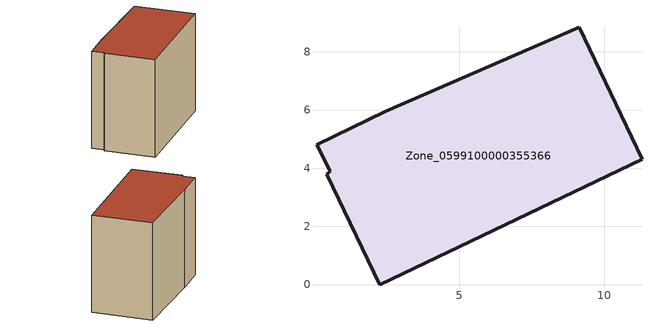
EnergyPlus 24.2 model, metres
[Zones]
Zone_0599100000355366
 floor ground (C_G): 9.13,8.84 11.29,4.31 2.27,0 0.46,3.79 0.57,3.89 0.1,4.81 2.49,5.95 z0
 wall outside (C_F): 2.27,0 11.29,4.31 9.13,8.84 2.49,5.95 0.1,4.81 0.57,3.89 0.46,3.79 2.27,0 z0:8.2
 roof outside (C_R): 11.29,4.31 9.13,8.84 2.49,5.95 0.1,4.81 0.57,3.89 0.46,3.79 2.27,0 z8.2
[BUILDING]
Pand.0599100000355366: North Axis=0; Terrain=City; Loads Convergence Tolerance Value=0.04; Temperature Convergence Tolerance Value=0.4; Solar Distribution=FullExterior; Maximum Number of Warmup Days=25; Minimum Number of Warmup Days=1
[Site:Location]
Rotterdam.The.Hague.AP_ZH_NLD Design_Conditions: Latitude=51.96; Longitude=4.45; Time Zone=1; Elevation=-4.5
[SITE:GROUNDTEMPERATURE:BUILDINGSURFACE]
18, 18, 18, 18, 18, 18, 18, 18, 18, 18, 18, 18
[MATERIAL] Thermal Absorptance=0.9; Solar Absorptance=0.7; Visible Absorptance=0.7
Name | Roughness | Thickness | Conductivity | Density | Specific Heat
G.TI.1992-2005 | MediumSmooth | 0.15 | 0.06 | 540 | 1210
F.TI.1992-2005 | Rough | 0.3 | 0.12 | 1920 | 840
R.TI.1992-2005 | MediumRough | 0.2 | 0.08 | 1500 | 1000
[CONSTRUCTION]
C_G: G.TI.1992-2005
C_F: F.TI.1992-2005
C_R: R.TI.1992-2005
[ZONE]
Zone_0599100000355366: Type=1; Multiplier=1; Ceiling Height=Autocalculate; Volume=Autocalculate; Floor Area=autocalculate; Part of Total Floor Area=Yes
[ZONEINFILTRATION:DESIGNFLOWRATE]
Infil_Zone_0599100000355366: Zone or ZoneList or Space or SpaceList=Zone_0599100000355366; Schedule=AlwaysOn; Design Flow Rate Calculation Method=Flow/Area; Flow Rate per Floor Area=0.0015; Constant Term Coefficient=1; Temperature Term Coefficient=0; Velocity Term Coefficient=0; Velocity Squared Term Coefficient=0
[HVACTEMPLATE:ZONE:IDEALLOADSAIRSYSTEM]
Zone_0599100000355366: Maximum Heating Supply Air Temperature=50; Minimum Cooling Supply Air Temperature=13; Maximum Heating Supply Air Humidity Ratio=0.0156; Minimum Cooling Supply Air Humidity Ratio=0.0077; Heating Limit=NoLimit; Cooling Limit=NoLimit; Dehumidification Control Type=ConstantSensibleHeatRatio; Cooling Sensible Heat Ratio=0.7; Dehumidification Setpoint=60; Humidification Control Type=None; Humidification Setpoint=30; Outdoor Air Method=None; Outdoor Air Flow Rate per Person=0.00944; Outdoor Air Flow Rate per Zone Floor Area=0; Outdoor Air Flow Rate per Zone=0; Demand Controlled Ventilation Type=None; Outdoor Air Economizer Type=NoEconomizer; Heat Recovery Type=None; Sensible Heat Recovery Effectiveness=0.7; Latent Heat Recovery Effectiveness=0.65
[ZONECONTROL:THERMOSTAT]
ThermostatControl_Zone_0599100000355366: Zone or ZoneList=Zone_0599100000355366; Control Type Schedule=DualSetpointControlType; Control 1=Thermostat_Zone_0599100000355366; Temperature Difference Between Cutout And Setpoint=0
[THERMOSTATSETPOINT:DUALSETPOINT]
Thermostat_Zone_0599100000355366: Heating Setpoint Temperature Schedule=HeatingSetpoint_Zone_0599100000355366; Cooling Setpoint Temperature Schedule=CoolingSetpoint_Zone_0599100000355366
[SCHEDULE:COMPACT]
HeatingSetpoint_Zone_0599100000355366: Through: 12/31, For: AllDays, Until: 24:00, 21
CoolingSetpoint_Zone_0599100000355366: Through: 12/31, For: AllDays, Until: 24:00, 24
DualSetpointControlType: Through: 12/31, For: AllDays, Until: 24:00, 4
AlwaysOn: Through: 12/31, For: AllDays, Until: 24:00, 1
